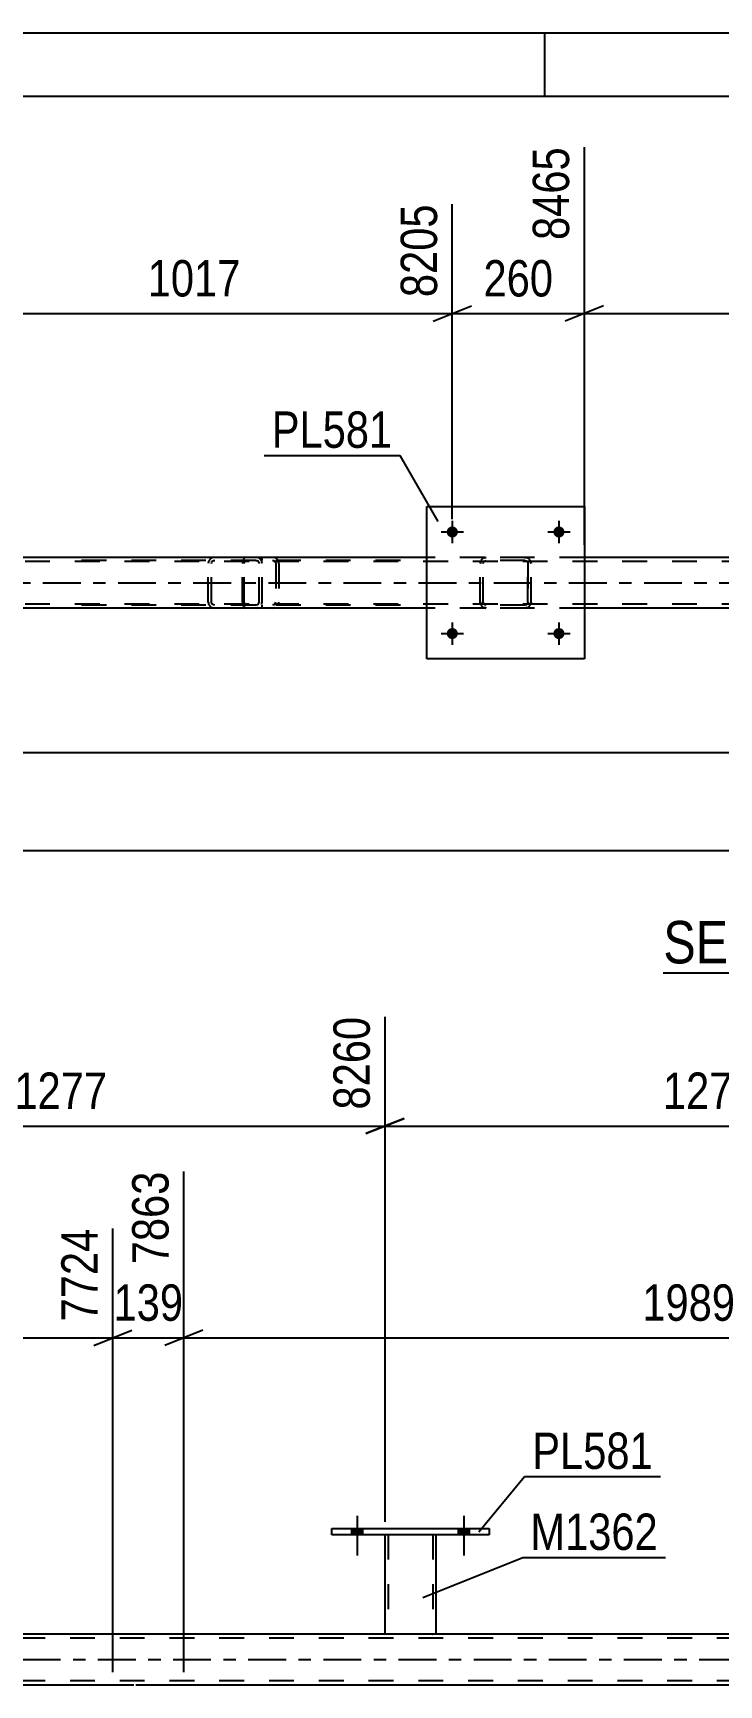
# Model space of a CAD drawing. Header units: millimetres. Extents: x 0 to 841, y 0 to 594.
# Drawn here: x 380.7 to 434.7, y 463.9 to 594 of the extents above; entities that cross this region are included whole.
import ezdxf

# ---------------------------------------------------------------- set-up
doc = ezdxf.new("R2010")
doc.units = ezdxf.units.MM
doc.linetypes.add('DXK_LINE_DOT2', pattern=[3.9198, 1.9599, -1.9599])
doc.linetypes.add('DXK_LINE_DOT3', pattern=[5.9187, 2.979, -0.9799, 0.9799, -0.9799])
doc.styles.add('Arial Narrow', font='ARIALN.TTF', dxfattribs={"height": 0.2})

# ---------------------------------------------------------------- blocks, each defined once
blk = doc.blocks.new('Unknown-232924665-1133')
at = {"color": 5, "linetype": 'Continuous'}
for p, q in [((841, 594), (0, 594)), ((421, 589), (421, 594)), ((836, 589), (5, 589))]:
    blk.add_line(p, q, dxfattribs=at)
blk = doc.blocks.new('Unknown-232924665-11 - 2062')
at = {"color": 6, "linetype": 'Continuous'}
blk.add_line((430.32, 519.97), (457.97, 519.97), dxfattribs=at)
at = {"color": 0, "linetype": 'Continuous'}
for points in [[(448.43, 520.72), (448.43, 524.22), (430.32, 524.22), (430.32, 520.72)], [(452.04, 520.72), (452.04, 524.22), (449.48, 524.22), (449.48, 520.72)], [(454.36, 520.72), (454.36, 524.22), (453.09, 524.22), (453.09, 520.72)], [(457.97, 520.72), (457.97, 524.22), (455.41, 524.22), (455.41, 520.72)]]:
    blk.add_wipeout(points, dxfattribs=at)
at = {"color": 7, "linetype": 'Continuous', "style": 'Arial Narrow'}
for s, p in [('SECTION ', (430.32, 520.72)), ('A', (449.48, 520.72)), ('A', (455.41, 520.72)), ('-', (453.09, 520.72))]:
    blk.add_text(s, height=3.34, dxfattribs=at).set_placement(p)
blk = doc.blocks.new('Part-232924665-2103 - 2062')
at = {"color": 7, "linetype": 'DXK_LINE_DOT2'}
for p, q in [((750.47, 552.38), (85.52, 552.38)), ((424.1, 552.7), (411.7, 552.7)), ((750.47, 549.02), (85.52, 549.02)), ((424.1, 548.7), (411.7, 548.7))]:
    blk.add_line(p, q, dxfattribs=at)
at = {"color": 2, "linetype": 'Continuous'}
for p, q in [((411.7, 552.7), (373.02, 552.7)), ((462.79, 552.7), (424.1, 552.7)), ((411.7, 548.7), (373.02, 548.7)), ((462.79, 548.7), (424.1, 548.7))]:
    blk.add_line(p, q, dxfattribs=at)
at = {"color": 7, "linetype": 'DXK_LINE_DOT3'}
blk.add_line((85.52, 550.7), (750.47, 550.7), dxfattribs=at)
blk = doc.blocks.new('Bolt-232924665-23155 - 2062')
at = {"linetype": 'Continuous'}
for points in [[(414.14, 554.7, -1), (413.26, 554.7, -1)], [(422.54, 554.7, -1), (421.66, 554.7, -1)]]:
    blk.add_hatch(color=1, dxfattribs=at).paths.add_polyline_path(points)
at = {"color": 1, "linetype": 'Continuous'}
for p, q in [((412.82, 554.7), (414.58, 554.7)), ((413.7, 555.58), (413.7, 553.82)), ((421.22, 554.7), (422.98, 554.7)), ((422.1, 555.58), (422.1, 553.82))]:
    blk.add_line(p, q, dxfattribs=at)
blk = doc.blocks.new('Part-232924665-23126 - 2062')
at = {"color": 2, "linetype": 'Continuous'}
for p, q in [((411.7, 544.7), (411.7, 556.7)), ((411.7, 556.7), (424.1, 556.7)), ((424.1, 556.7), (424.1, 544.7)), ((424.1, 544.7), (411.7, 544.7))]:
    blk.add_line(p, q, dxfattribs=at)
blk = doc.blocks.new('Part-232924665-2173 - 2062')
at = {"color": 7, "linetype": 'DXK_LINE_DOT2'}
for p, q in [((398.22, 552.7), (383.23, 552.7)), ((398.22, 552.46), (383.23, 552.46)), ((394.5, 552.36), (394.47, 552.22)), ((394.47, 549.18), (394.47, 552.22)), ((394.51, 552.41), (394.5, 552.36)), ((394.73, 552.22), (394.75, 552.32)), ((394.73, 549.18), (394.73, 552.22)), ((394.75, 552.32), (394.8, 552.39)), ((394.99, 552.7), (394.79, 552.67)), ((394.8, 552.39), (394.89, 552.45)), ((394.89, 552.45), (394.99, 552.46)), ((398.42, 552.67), (398.22, 552.7)), ((398.22, 552.46), (398.32, 552.45)), ((398.32, 552.45), (398.4, 552.39)), ((398.4, 552.39), (398.46, 552.32)), ((398.46, 552.32), (398.48, 552.22)), ((398.48, 549.18), (398.48, 552.22)), ((398.7, 552.36), (398.69, 552.41)), ((398.73, 552.22), (398.7, 552.36)), ((398.73, 549.18), (398.73, 552.22)), ((394.47, 549.18), (394.49, 549.1)), ((394.49, 549.1), (394.51, 549)), ((394.74, 549.12), (394.73, 549.18)), ((394.75, 549.09), (394.74, 549.12)), ((394.8, 549.01), (394.75, 549.09)), ((398.46, 549.09), (398.4, 549.01)), ((398.46, 549.12), (398.48, 549.18)), ((398.46, 549.09), (398.46, 549.12)), ((398.69, 549), (398.71, 549.1)), ((398.71, 549.1), (398.73, 549.18)), ((398.22, 548.94), (383.23, 548.94)), ((398.22, 548.7), (383.23, 548.7)), ((394.79, 548.74), (394.99, 548.7)), ((394.89, 548.96), (394.8, 549.01)), ((394.99, 548.94), (394.89, 548.96)), ((398.32, 548.96), (398.22, 548.94)), ((398.22, 548.7), (398.42, 548.74)), ((398.4, 549.01), (398.32, 548.96))]:
    blk.add_line(p, q, dxfattribs=at)
for centre, start, end in [((394.97, 552.2), 110.7583, 155.68), ((398.24, 552.2), 24.32, 69.2417), ((394.97, 549.2), 204.32, 249.2417)]:
    blk.add_arc(centre, 0.496, start, end, dxfattribs=at)
blk = doc.blocks.new('Part-232924665-2187 - 2062')
at = {"color": 7, "linetype": 'DXK_LINE_DOT2'}
for p, q in [((397.2, 552.41), (397.18, 552.22)), ((397.18, 549.18), (397.18, 552.22)), ((397.26, 552.56), (397.2, 552.41)), ((397.35, 552.67), (397.26, 552.56)), ((397.32, 552.22), (397.33, 552.32)), ((397.32, 549.18), (397.32, 552.22)), ((397.33, 552.32), (397.36, 552.39)), ((397.46, 552.7), (397.35, 552.67)), ((397.36, 552.39), (397.4, 552.45)), ((397.4, 552.45), (397.46, 552.46)), ((409.61, 552.7), (397.46, 552.7)), ((409.61, 552.46), (397.46, 552.46)), ((398.73, 552.46), (398.73, 552.7)), ((399.74, 552.67), (399.55, 552.7)), ((399.55, 552.46), (399.64, 552.45)), ((399.64, 552.45), (399.72, 552.39)), ((399.72, 552.39), (399.78, 552.32)), ((399.78, 552.32), (399.8, 552.22)), ((399.8, 552.22), (399.8, 549.18)), ((400.02, 552.36), (400.01, 552.41)), ((400.05, 552.22), (400.02, 552.36)), ((400.05, 552.22), (400.05, 549.18)), ((397.18, 549.18), (397.2, 549)), ((397.33, 549.09), (397.32, 549.18)), ((397.36, 549.01), (397.33, 549.09)), ((399.78, 549.09), (399.72, 549.01)), ((399.78, 549.12), (399.8, 549.18)), ((399.78, 549.09), (399.78, 549.12)), ((400.01, 549), (400.03, 549.1)), ((400.03, 549.1), (400.05, 549.18)), ((397.2, 549), (397.26, 548.84)), ((397.26, 548.84), (397.35, 548.74)), ((397.35, 548.74), (397.46, 548.7)), ((397.4, 548.96), (397.36, 549.01)), ((397.46, 548.94), (397.4, 548.96)), ((409.61, 548.94), (397.46, 548.94)), ((409.61, 548.7), (397.46, 548.7)), ((398.73, 548.7), (398.73, 548.94)), ((399.64, 548.96), (399.55, 548.94)), ((399.55, 548.7), (399.74, 548.74)), ((399.72, 549.01), (399.64, 548.96))]:
    blk.add_line(p, q, dxfattribs=at)
blk.add_arc((399.56, 552.21), 0.492, 23.8494, 68.8059, dxfattribs=at)
blk = doc.blocks.new('Bolt-232924665-23154 - 2062')
at = {"linetype": 'Continuous'}
for points in [[(414.14, 546.7, -1), (413.26, 546.7, -1)], [(422.54, 546.7, -1), (421.66, 546.7, -1)]]:
    blk.add_hatch(color=1, dxfattribs=at).paths.add_polyline_path(points)
at = {"color": 1, "linetype": 'Continuous'}
for p, q in [((412.82, 546.7), (414.58, 546.7)), ((413.7, 547.58), (413.7, 545.82)), ((421.22, 546.7), (422.98, 546.7)), ((422.1, 547.58), (422.1, 545.82))]:
    blk.add_line(p, q, dxfattribs=at)
blk = doc.blocks.new('Part-232924665-23125 - 2062')
at = {"color": 7, "linetype": 'DXK_LINE_DOT2'}
for p, q in [((415.9, 552.22), (415.94, 552.41)), ((415.94, 552.41), (415.9, 552.22)), ((415.9, 549.18), (415.9, 552.22)), ((415.9, 549.18), (415.9, 552.22)), ((416.14, 552.22), (416.16, 552.31)), ((416.14, 549.18), (416.14, 552.22)), ((416.14, 549.18), (416.14, 552.22)), ((416.16, 552.31), (416.21, 552.39)), ((416.2, 552.67), (416.38, 552.7)), ((416.38, 552.7), (416.2, 552.67)), ((416.21, 552.39), (416.29, 552.44)), ((416.29, 552.44), (416.38, 552.46)), ((419.42, 552.7), (416.38, 552.7)), ((419.42, 552.46), (416.38, 552.46)), ((419.42, 552.7), (419.61, 552.67)), ((419.61, 552.67), (419.42, 552.7)), ((419.42, 552.46), (419.52, 552.44)), ((419.52, 552.44), (419.59, 552.39)), ((419.59, 552.39), (419.65, 552.31)), ((419.65, 552.31), (419.66, 552.22)), ((419.66, 549.18), (419.66, 552.22)), ((419.66, 552.22), (419.66, 549.18)), ((419.87, 552.41), (419.9, 552.22)), ((419.9, 552.22), (419.87, 552.41)), ((419.9, 549.18), (419.9, 552.22)), ((419.9, 549.18), (419.9, 552.22)), ((415.94, 549), (415.9, 549.18)), ((415.9, 549.18), (415.94, 549)), ((416.16, 549.09), (416.14, 549.18)), ((419.66, 549.18), (419.65, 549.09)), ((419.9, 549.18), (419.87, 549)), ((419.87, 549), (419.9, 549.18)), ((416.21, 549.01), (416.16, 549.09)), ((416.38, 548.7), (416.2, 548.74)), ((416.2, 548.74), (416.38, 548.7)), ((416.29, 548.96), (416.21, 549.01)), ((416.38, 548.94), (416.29, 548.96)), ((419.42, 548.94), (416.38, 548.94)), ((419.42, 548.7), (416.38, 548.7)), ((419.52, 548.96), (419.42, 548.94)), ((419.61, 548.74), (419.42, 548.7)), ((419.42, 548.7), (419.61, 548.74)), ((419.59, 549.01), (419.52, 548.96)), ((419.65, 549.09), (419.59, 549.01))]:
    blk.add_line(p, q, dxfattribs=at)
at = {"color": 7, "linetype": 'DXK_LINE_DOT3'}
blk.add_line((417.9, 550.7), (417.9, 550.7), dxfattribs=at)
at = {"color": 7, "linetype": 'DXK_LINE_DOT2'}
for centre, start, end in [((416.38, 552.22), 112.5, 157.5), ((416.38, 552.22), 112.5, 157.5), ((419.42, 552.22), 22.5, 67.5), ((419.42, 552.22), 22.5, 67.5), ((416.38, 549.18), 202.5, 247.5), ((416.38, 549.18), 202.5, 247.5), ((419.42, 549.18), 292.5, 337.5), ((419.42, 549.18), 292.5, 337.5)]:
    blk.add_arc(centre, 0.48, start, end, dxfattribs=at)
blk = doc.blocks.new('Part-232924665-2512 - 2333')
at = {"color": 7, "linetype": 'DXK_LINE_DOT2'}
for p, q in [((785.37, 467.56), (78.02, 467.56)), ((412.4, 467.88), (408.4, 467.88)), ((785.37, 464.2), (78.02, 464.2)), ((731.77, 463.88), (216.71, 463.88)), ((392.55, 463.88), (386.97, 463.88))]:
    blk.add_line(p, q, dxfattribs=at)
at = {"color": 2, "linetype": 'Continuous'}
for p, q in [((408.4, 467.88), (361.32, 467.88)), ((459.49, 467.88), (412.4, 467.88)), ((386.97, 463.88), (307.42, 463.88)), ((472.11, 463.88), (392.55, 463.88))]:
    blk.add_line(p, q, dxfattribs=at)
at = {"color": 7, "linetype": 'DXK_LINE_DOT3'}
blk.add_line((78.02, 465.88), (785.37, 465.88), dxfattribs=at)
blk = doc.blocks.new('Part-232924665-23548 - 2333')
at = {"color": 7, "linetype": 'DXK_LINE_DOT2'}
for p, q in [((408.4, 475.73), (412.4, 475.73)), ((408.4, 475.72), (408.4, 475.73)), ((408.4, 475.73), (408.4, 475.72)), ((408.64, 475.73), (408.64, 467.88)), ((412.16, 475.73), (412.16, 467.88)), ((412.4, 475.73), (412.4, 475.72)), ((412.4, 475.72), (412.4, 475.73)), ((412.15, 467.88), (412.16, 467.88))]:
    blk.add_line(p, q, dxfattribs=at)
at = {"color": 2, "linetype": 'Continuous'}
for p, q in [((408.4, 467.88), (408.4, 475.72)), ((412.4, 475.72), (412.4, 467.88)), ((412.37, 467.88), (408.4, 467.88)), ((412.4, 467.88), (412.37, 467.88))]:
    blk.add_line(p, q, dxfattribs=at)
blk = doc.blocks.new('Part-232924665-23549 - 2333')
at = {"color": 2, "linetype": 'Continuous'}
for p, q in [((404.2, 475.72), (404.2, 476.2)), ((404.2, 476.2), (416.6, 476.2)), ((416.6, 475.72), (404.2, 475.72)), ((416.6, 476.2), (416.6, 475.72))]:
    blk.add_line(p, q, dxfattribs=at)
blk = doc.blocks.new('Bolt-232924665-23577 - 2333')
at = {"linetype": 'Continuous'}
for points in [[(405.76, 475.72), (406.64, 475.72), (406.64, 476.2), (405.76, 476.2)], [(414.16, 475.72), (415.04, 475.72), (415.04, 476.2), (414.16, 476.2)]]:
    blk.add_hatch(color=1, dxfattribs=at).paths.add_polyline_path(points)
at = {"color": 1, "linetype": 'Continuous'}
for p, q in [((406.2, 477.2), (406.2, 474.08)), ((414.6, 477.2), (414.6, 474.08)), ((405.76, 476.2), (405.76, 475.72)), ((406.64, 476.2), (406.64, 475.72)), ((414.16, 476.2), (414.16, 475.72)), ((415.04, 476.2), (415.04, 475.72))]:
    blk.add_line(p, q, dxfattribs=at)
blk = doc.blocks.new('Bolt-232924665-23578 - 2333')
at = {"linetype": 'Continuous'}
for points in [[(405.76, 475.72), (406.64, 475.72), (406.64, 476.2), (405.76, 476.2)], [(414.16, 475.72), (415.04, 475.72), (415.04, 476.2), (414.16, 476.2)]]:
    blk.add_hatch(color=1, dxfattribs=at).paths.add_polyline_path(points)
at = {"color": 1, "linetype": 'Continuous'}
for p, q in [((406.2, 477.2), (406.2, 474.08)), ((414.6, 477.2), (414.6, 474.08)), ((405.76, 476.2), (405.76, 475.72)), ((406.64, 476.2), (406.64, 475.72)), ((414.16, 476.2), (414.16, 475.72)), ((415.04, 476.2), (415.04, 475.72))]:
    blk.add_line(p, q, dxfattribs=at)
blk = doc.blocks.new('StraightDimension-232924665-2277 - 2062')
at = {"color": 7, "linetype": 'Continuous'}
blk.add_line((85.52, 537.32), (797.19, 537.32), dxfattribs=at)
blk = doc.blocks.new('StraightDimension-232924665-26218 - 2062')
at = {"color": 7, "linetype": 'Continuous'}
for p, q in [((424.1, 553.7), (424.1, 585.01)), ((464.79, 555.7), (464.79, 580.51)), ((425.6, 572.5), (422.6, 571.3)), ((424.1, 571.9), (464.79, 571.9)), ((463.29, 571.3), (466.29, 572.5))]:
    blk.add_line(p, q, dxfattribs=at)
at = {"color": 0}
blk.add_wipeout([(448.7, 572.65), (448.7, 576.85), (440.19, 576.85), (440.19, 572.65)], dxfattribs=at)
at = {"color": 3, "style": 'Arial Narrow'}
blk.add_text('1017', height=2.863, dxfattribs=at).set_placement((440.79, 573.25))
at = {"color": 0, "linetype": 'Continuous'}
blk.add_wipeout([(464.19, 581.11), (459.99, 581.11), (459.99, 572.6), (464.19, 572.6)], dxfattribs=at)
at = {"color": 3, "linetype": 'Continuous', "style": 'Arial Narrow'}
blk.add_text('9482', height=2.863, rotation=90.0002, dxfattribs=at).set_placement((463.59, 573.2))
blk = doc.blocks.new('StraightDimension-232924665-26219 - 2062')
at = {"color": 7, "linetype": 'Continuous'}
for p, q in [((424.1, 553.7), (424.1, 585.01)), ((413.7, 555.7), (413.7, 580.51)), ((412.2, 571.3), (415.2, 572.5)), ((413.7, 571.9), (424.1, 571.9)), ((425.6, 572.5), (422.6, 571.3))]:
    blk.add_line(p, q, dxfattribs=at)
at = {"color": 0}
blk.add_wipeout([(422.25, 572.65), (422.25, 576.85), (415.56, 576.85), (415.56, 572.65)], dxfattribs=at)
at = {"color": 3, "style": 'Arial Narrow'}
blk.add_text('260', height=2.863, dxfattribs=at).set_placement((416.16, 573.25))
at = {"color": 0, "linetype": 'Continuous'}
blk.add_wipeout([(423.5, 585.61), (419.3, 585.61), (419.3, 577.1), (423.5, 577.1)], dxfattribs=at)
at = {"color": 3, "linetype": 'Continuous', "style": 'Arial Narrow'}
blk.add_text('8465', height=2.863, rotation=90.0002, dxfattribs=at).set_placement((422.9, 577.7))
blk = doc.blocks.new('StraightDimension-232924665-26220 - 2062')
at = {"color": 7, "linetype": 'Continuous'}
for p, q in [((373.02, 553.7), (373.02, 585.01)), ((413.7, 555.7), (413.7, 580.51)), ((374.52, 572.5), (371.52, 571.3)), ((373.02, 571.9), (413.7, 571.9)), ((412.2, 571.3), (415.2, 572.5))]:
    blk.add_line(p, q, dxfattribs=at)
at = {"color": 0}
blk.add_wipeout([(397.62, 572.65), (397.62, 576.85), (389.11, 576.85), (389.11, 572.65)], dxfattribs=at)
at = {"color": 3, "style": 'Arial Narrow'}
blk.add_text('1017', height=2.863, dxfattribs=at).set_placement((389.71, 573.25))
at = {"color": 0, "linetype": 'Continuous'}
blk.add_wipeout([(413.1, 581.11), (408.9, 581.11), (408.9, 572.6), (413.1, 572.6)], dxfattribs=at)
at = {"color": 3, "linetype": 'Continuous', "style": 'Arial Narrow'}
blk.add_text('8205', height=2.863, rotation=90.0002, dxfattribs=at).set_placement((412.5, 573.2))
blk = doc.blocks.new('StraightDimension-232924665-26873 - 2062')
at = {"color": 7, "linetype": 'Continuous'}
blk.add_line((84.88, 529.62), (797.88, 529.62), dxfattribs=at)
blk = doc.blocks.new('StraightDimension-232924665-28676 - 2333')
at = {"color": 7, "linetype": 'Continuous'}
for p, q in [((408.4, 476.72), (408.4, 516.52)), ((459.49, 476.72), (459.49, 516.52)), ((409.9, 508.51), (406.9, 507.31)), ((408.4, 507.91), (459.49, 507.91)), ((457.99, 507.31), (460.99, 508.51))]:
    blk.add_line(p, q, dxfattribs=at)
at = {"color": 0}
blk.add_wipeout([(438.2, 508.66), (438.2, 512.86), (429.69, 512.86), (429.69, 508.66)], dxfattribs=at)
at = {"color": 3, "style": 'Arial Narrow'}
blk.add_text('1277', height=2.863, dxfattribs=at).set_placement((430.29, 509.26))
at = {"color": 0, "linetype": 'Continuous'}
blk.add_wipeout([(458.89, 517.12), (454.69, 517.12), (454.69, 508.61), (458.89, 508.61)], dxfattribs=at)
at = {"color": 3, "linetype": 'Continuous', "style": 'Arial Narrow'}
blk.add_text('9537', height=2.863, rotation=90.0002, dxfattribs=at).set_placement((458.29, 509.21))
blk = doc.blocks.new('StraightDimension-232924665-21698 - 2333')
at = {"color": 7, "linetype": 'Continuous'}
for p, q in [((392.55, 464.88), (392.55, 504.33)), ((386.97, 464.88), (386.97, 499.83)), ((385.47, 490.62), (388.47, 491.82)), ((386.97, 491.22), (392.55, 491.22)), ((394.05, 491.82), (391.05, 490.62))]:
    blk.add_line(p, q, dxfattribs=at)
at = {"color": 0}
blk.add_wipeout([(393.1, 491.97), (393.1, 496.17), (386.42, 496.17), (386.42, 491.97)], dxfattribs=at)
at = {"color": 3, "style": 'Arial Narrow'}
blk.add_text('139', height=2.863, dxfattribs=at).set_placement((387.02, 492.57))
at = {"color": 0, "linetype": 'Continuous'}
blk.add_wipeout([(391.95, 504.93), (387.75, 504.93), (387.75, 496.42), (391.95, 496.42)], dxfattribs=at)
at = {"color": 3, "linetype": 'Continuous', "style": 'Arial Narrow'}
blk.add_text('7863', height=2.863, rotation=90.0002, dxfattribs=at).set_placement((391.35, 497.02))
blk = doc.blocks.new('StraightDimension-232924665-28677 - 2333')
at = {"color": 7, "linetype": 'Continuous'}
for p, q in [((357.32, 476.73), (357.32, 516.52)), ((408.4, 476.72), (408.4, 516.52)), ((358.82, 508.51), (355.82, 507.31)), ((357.32, 507.91), (408.4, 507.91)), ((406.9, 507.31), (409.9, 508.51))]:
    blk.add_line(p, q, dxfattribs=at)
at = {"color": 0}
blk.add_wipeout([(387.12, 508.66), (387.12, 512.86), (378.61, 512.86), (378.61, 508.66)], dxfattribs=at)
at = {"color": 3, "style": 'Arial Narrow'}
blk.add_text('1277', height=2.863, dxfattribs=at).set_placement((379.21, 509.26))
at = {"color": 0, "linetype": 'Continuous'}
blk.add_wipeout([(407.8, 517.12), (403.6, 517.12), (403.6, 508.61), (407.8, 508.61)], dxfattribs=at)
at = {"color": 3, "linetype": 'Continuous', "style": 'Arial Narrow'}
blk.add_text('8260', height=2.863, rotation=90.0002, dxfattribs=at).set_placement((407.2, 509.21))
blk = doc.blocks.new('StraightDimension-232924665-21699 - 2333')
at = {"color": 7, "linetype": 'Continuous'}
for p, q in [((307.42, 464.88), (307.42, 504.33)), ((386.97, 464.88), (386.97, 499.83)), ((308.92, 491.82), (305.92, 490.62)), ((307.42, 491.22), (386.97, 491.22)), ((385.47, 490.62), (388.47, 491.82))]:
    blk.add_line(p, q, dxfattribs=at)
at = {"color": 0}
blk.add_wipeout([(351.45, 491.97), (351.45, 496.17), (342.94, 496.17), (342.94, 491.97)], dxfattribs=at)
at = {"color": 3, "style": 'Arial Narrow'}
blk.add_text('1989', height=2.863, dxfattribs=at).set_placement((343.54, 492.57))
at = {"color": 0, "linetype": 'Continuous'}
blk.add_wipeout([(386.37, 500.43), (382.17, 500.43), (382.17, 491.92), (386.37, 491.92)], dxfattribs=at)
at = {"color": 3, "linetype": 'Continuous', "style": 'Arial Narrow'}
blk.add_text('7724', height=2.863, rotation=90.0002, dxfattribs=at).set_placement((385.77, 492.52))
blk = doc.blocks.new('StraightDimension-232924665-21697 - 2333')
at = {"color": 7, "linetype": 'Continuous'}
for p, q in [((392.55, 464.88), (392.55, 504.33)), ((472.11, 464.88), (472.11, 499.83)), ((394.05, 491.82), (391.05, 490.62)), ((392.55, 491.22), (472.11, 491.22)), ((470.61, 490.62), (473.61, 491.82))]:
    blk.add_line(p, q, dxfattribs=at)
at = {"color": 0}
blk.add_wipeout([(436.59, 491.97), (436.59, 496.17), (428.07, 496.17), (428.07, 491.97)], dxfattribs=at)
at = {"color": 3, "style": 'Arial Narrow'}
blk.add_text('1989', height=2.863, dxfattribs=at).set_placement((428.67, 492.57))
at = {"color": 0, "linetype": 'Continuous'}
blk.add_wipeout([(471.51, 500.43), (467.31, 500.43), (467.31, 491.92), (471.51, 491.92)], dxfattribs=at)
at = {"color": 3, "linetype": 'Continuous', "style": 'Arial Narrow'}
blk.add_text('9852', height=2.863, rotation=90.0002, dxfattribs=at).set_placement((470.91, 492.52))
blk = doc.blocks.new('Mark-232924665-27019 - 2062')
at = {"color": 0}
blk.add_wipeout([(408.99, 561.33), (408.99, 564.33), (399.48, 564.33), (399.48, 561.33)], dxfattribs=at)
blk.add_wipeout([(408.99, 561.33), (408.99, 564.33), (399.48, 564.33), (399.48, 561.33)], dxfattribs=at)
at = {"color": 30, "linetype": 'Continuous'}
for p in [(398.88, 560.73), (412.59, 555.53)]:
    blk.add_line(p, (409.59, 560.73), dxfattribs=at)
at = {"color": 3, "style": 'Arial Narrow'}
blk.add_text('PL581', height=2.863, dxfattribs=at).set_placement((399.48, 561.33))
blk = doc.blocks.new('Mark-232924665-27175 - 2333')
at = {"color": 0}
blk.add_wipeout([(429.51, 480.9), (429.51, 483.9), (420, 483.9), (420, 480.9)], dxfattribs=at)
blk.add_wipeout([(429.51, 480.9), (429.51, 483.9), (420, 483.9), (420, 480.9)], dxfattribs=at)
at = {"color": 30, "linetype": 'Continuous'}
for p, q in [((415.79, 475.95), (419.4, 480.3)), ((419.4, 480.3), (430.11, 480.3))]:
    blk.add_line(p, q, dxfattribs=at)
at = {"color": 3, "style": 'Arial Narrow'}
blk.add_text('PL581', height=2.863, dxfattribs=at).set_placement((420, 480.9))
blk = doc.blocks.new('Mark-232924665-27172 - 2333')
at = {"color": 0}
blk.add_wipeout([(429.9, 474.52), (429.9, 477.52), (419.85, 477.52), (419.85, 474.52)], dxfattribs=at)
blk.add_wipeout([(429.9, 474.52), (429.9, 477.52), (419.85, 477.52), (419.85, 474.52)], dxfattribs=at)
at = {"color": 30, "linetype": 'Continuous'}
for p, q in [((411.37, 470.76), (419.25, 473.92)), ((419.25, 473.92), (430.5, 473.92))]:
    blk.add_line(p, q, dxfattribs=at)
at = {"color": 3, "style": 'Arial Narrow'}
blk.add_text('M1362', height=2.863, dxfattribs=at).set_placement((419.85, 474.52))

msp = doc.modelspace()

# ---------------------------------------------------------------- block references
for name in ['Unknown-232924665-1133', 'Part-232924665-23126 - 2062', 'Part-232924665-2103 - 2062', 'Bolt-232924665-23155 - 2062', 'Part-232924665-2173 - 2062', 'Part-232924665-2187 - 2062', 'Part-232924665-23125 - 2062', 'Bolt-232924665-23154 - 2062', 'Bolt-232924665-23577 - 2333', 'Bolt-232924665-23578 - 2333', 'Part-232924665-23549 - 2333', 'Part-232924665-23548 - 2333', 'Part-232924665-2512 - 2333']:
    msp.add_blockref(name, (0, 0))

# ---------------------------------------------------------------- next in the draw order: block references
for name in ['StraightDimension-232924665-26218 - 2062', 'StraightDimension-232924665-2277 - 2062', 'Unknown-232924665-11 - 2062', 'StraightDimension-232924665-28676 - 2333', 'StraightDimension-232924665-21698 - 2333']:
    msp.add_blockref(name, (0, 0))

# ---------------------------------------------------------------- next in the draw order: block references
for name in ['StraightDimension-232924665-26219 - 2062', 'StraightDimension-232924665-26873 - 2062', 'StraightDimension-232924665-28677 - 2333']:
    msp.add_blockref(name, (0, 0))

# ---------------------------------------------------------------- next in the draw order: block references
for name in ['StraightDimension-232924665-26220 - 2062', 'StraightDimension-232924665-21699 - 2333', 'StraightDimension-232924665-21697 - 2333']:
    msp.add_blockref(name, (0, 0))

# ---------------------------------------------------------------- next in the draw order: block references
for name in ['Mark-232924665-27019 - 2062', 'Mark-232924665-27175 - 2333']:
    msp.add_blockref(name, (0, 0))

# ---------------------------------------------------------------- next in the draw order: block references
msp.add_blockref('Mark-232924665-27172 - 2333', (0, 0))

doc.saveas('drawing.dxf')
